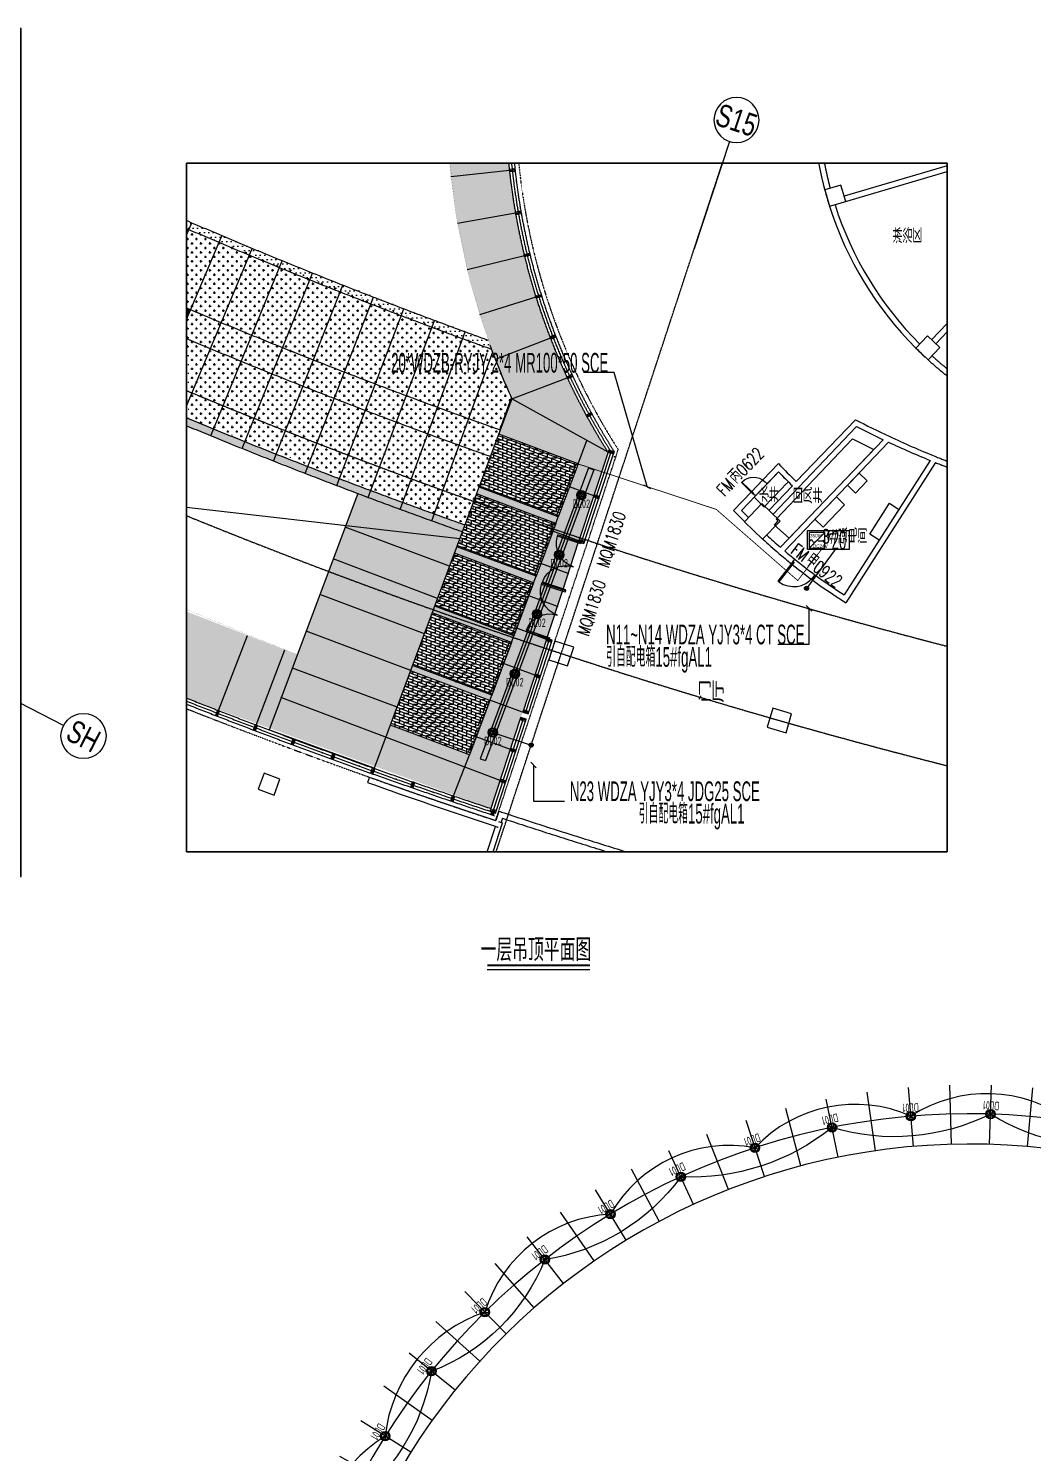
# Model space of a CAD drawing. Header units: inches. Extents: x 157503 to 1975928, y -20120 to 125851.
# Drawn here: x 1640308 to 1675915, y 75385 to 125851 of the extents above; entities that cross this region are included whole.
import ezdxf
from ezdxf import colors
from ezdxf.entities.mleader import LeaderData, LeaderLine
from ezdxf.enums import TextEntityAlignment as Align
from ezdxf.lldxf.tags import DXFTag
from ezdxf.math import Vec2, Vec3
from ezdxf.xclip import XClip

# ---------------------------------------------------------------- set-up
doc = ezdxf.new("R2010")
doc.units = ezdxf.units.IN
doc.header["$MEASUREMENT"] = 0
for name, pattern in [('CENTER2', [28.575, 19.05, -3.175, 3.175, -3.175]), ('DOT2', [0.125, 0, -0.125]), ('JIS_08_15', [17.25, 15, -0.75, 0.75, -0.75])]:
    doc.linetypes.add(name, pattern=pattern)
doc.layers.get('0').update_dxf_attribs({"color": 253})
for name, color, linetype in [('#分隔线', 8, 'JIS_08_15'), ('#幕墙线-平面', 8, 'Continuous'), ('#标注', 8, 'Continuous'), ('#轴线', 8, 'CENTER2'), ('0-DL01', 1, 'Continuous'), ('0-DL02', 1, 'Continuous'), ('0-L-灯具', 1, 'Continuous'), ('0-L-电箱', 90, 'Continuous'), ('0-LIGHT-TXT', 90, 'Continuous'), ('0-开关电源', 3, 'Continuous'), ('1-WIN-1', 8, 'Continuous'), ('A-BEAM-PLAN-C', 8, 'Continuous'), ('A-COLS-PLAN-C', 8, 'Continuous'), ('A-FLOR-OTLN', 8, 'DOT2'), ('A-GLASS', 8, 'Continuous'), ('A-WALL-E', 8, 'Continuous'), ('A-WIND-FRAM', 8, 'Continuous'), ('AXIS', 8, 'Continuous'), ('DIM', 8, 'Continuous'), ('DOOR_FIRE_TEXT', 8, 'Continuous'), ('LT-220V', 5, 'Continuous'), ('LT-24V', 4, 'Continuous'), ('WALL', 8, 'Continuous'), ('WINDOW', 8, 'Continuous'), ('WINDOW_TEXT', 8, 'Continuous'), ('WZ', 8, 'Continuous'), ('吊顶', 8, 'Continuous'), ('外轮廓', 8, 'Continuous'), ('建-填充', 8, 'Continuous'), ('建-文字', 8, 'Continuous'), ('建-消防-防火分区填充', 8, 'Continuous')]:
    doc.layers.add(name, color=color, linetype=linetype)
doc.styles.add('_TCH_WINDOW', font='SIMPLEX', dxfattribs={"height": 3.5, "bigfont": 'GBCBIG'})
doc.styles.add('GBZITI', font='gbenor.shx', dxfattribs={"height": 350, "bigfont": 'gbcbig.shx'})
doc.styles.add('JHZX', font='jrs.shx', dxfattribs={"width": 0.6, "bigfont": 'jhz.shx'})
doc.styles.add('SMDEI', font='smsim.shx', dxfattribs={"width": 0.75, "bigfont": 'smfs.shx'})
doc.styles.get("Standard").update_dxf_attribs({"font": 'arial.ttf'})
doc.styles.add('XD2008', font='@1romans.shx', dxfattribs={"width": 0.7, "bigfont": '!hztxt.shx'})
doc.styles.add('图纸文字', font='txt.shx', dxfattribs={"width": 0.7, "bigfont": 'HZTXT.shx'})
tags = doc.linetypes.add('LED_LINE', pattern='A,0.5,-0.3,["LED",Standard,S=0.2,R=-0.1,X=-0.1,Y=-0.1],-1', length=1.8).pattern_tags.tags
tags[6] = DXFTag(74, 10)

# ---------------------------------------------------------------- blocks, each defined once
blk = doc.blocks.new('DL01')
at = {"layer": '0-DL01'}
for p, q in [((-89, -89), (89, 89)), ((89, -89), (-89, 89))]:
    blk.add_line(p, q, dxfattribs=at)
for radius in [165, 126]:
    blk.add_circle((0, 0), radius, dxfattribs=at)
at = {"layer": '0-DL01', "style": 'GBZITI', "width": 0.8}
blk.add_text('DL01', height=300, dxfattribs=at).set_placement((0, -450, 0), align=Align.CENTER)
blk = doc.blocks.new('*U18')
blk.add_lwpolyline([(0, -1), (0, -2095)])
blk = doc.blocks.new('*U19')
at = {"color": 0, "linetype": 'ByBlock', "lineweight": -2, "transparency": 16777216}
for p, rotation in [((1671692, 86234), 184.8359522028929), ((1673042, 86309), 181.5305571303044), ((1674393, 86306), 178.2251620577157), ((1669018, 85851), 191.4467423480703), ((1670349, 86081), 188.1413472754817), ((1675742, 86225), 174.9197669851271), ((1677084, 86067), 171.6143719125386), ((1678415, 85831), 168.30897683995), ((1667701, 85545), 194.7530681846947), ((1679730, 85519), 165.0035817673614), ((1666405, 85163), 198.0641351724245), ((1681025, 85132), 161.6981866947728), ((1665133, 84707), 201.3752021601543), ((1682295, 84671), 158.3927916221841), ((1663889, 84178), 204.6862691478844), ((1683537, 84137), 155.0873965495954), ((1662678, 83579), 207.9973361356143), ((1684745, 83533), 151.7820014770066), ((1661504, 82910), 211.3084031233443), ((1685917, 82860), 148.4766064044178), ((1660370, 82175), 214.6194701110742), ((1687048, 82120), 145.1712113318291), ((1659280, 81375), 217.9305370988042), ((1688135, 81317), 141.8658162592403), ((1658239, 80514), 221.2416040865342), ((1689173, 80452), 138.5604211866518), ((1657249, 79594), 224.5526710742643), ((1690160, 79528), 135.2486558814398), ((1656313, 78619), 227.8637380619942), ((1691092, 78550), 131.9366675401024), ((1655436, 77591), 231.1748050497243), ((1691966, 77519), 128.624679198765), ((1654620, 76514), 234.4858720374543), ((1692779, 76439), 125.3126908574276), ((1653867, 75391), 237.7969390251843), ((1693528, 75314), 122.0007025160901), ((1653180, 74228), 241.1080060129144), ((1694210, 74148), 118.6887141747526), ((1652561, 73026), 244.4190730006442), ((1694825, 72944), 115.3767258334151), ((1652013, 71791), 247.7301399883741), ((1695368, 71707), 112.0647374920777), ((1651537, 70526), 251.0412069761041), ((1695839, 70440), 108.7527491507402), ((1651135, 69236), 254.3522739638341), ((1696237, 69148), 105.4407608094026), ((1650809, 67924), 257.6633409515638), ((1696559, 67836), 102.1287724680652), ((1650558, 66596), 260.9744079392938), ((1696804, 66507), 98.81678412672782), ((1650385, 65256), 264.2854749270239), ((1696973, 65166), 95.50479578539033), ((1650289, 63908), 267.5965419147538), ((1697064, 63818), 92.19280744405312), ((1650272, 62557), 270.9076089024836), ((1697073, 62466), 88.65267468013826), ((1650332, 61206), 274.2186758902137), ((1697005, 61117), 85.57971602644248), ((1650470, 59862), 277.5297428779438), ((1650686, 58528), 280.8408098656737), ((1650978, 57209), 284.1518768534036), ((1651347, 55908), 287.4629438411334), ((1651789, 54631), 290.7740108288635), ((1652305, 53382), 294.0850778165935), ((1652892, 52165), 297.3961448043236), ((1653548, 50983), 300.7072117920536)]:
    blk.add_blockref('*U18', p, dxfattribs=dict(at, rotation=rotation))
blk = doc.blocks.new('A$C80b62fe7')
at = {"layer": '#幕墙线-平面'}
for points in [[(-78822, 63164, 0.005574), (-75982, 59854, 0.004935), (-73407, 56977, 0.059294), (-38419, 26758, 0.058599), (2176, 5784, 0.058599)], [(-80806, 61500, 0.005574), (-77929, 58146, 0.004935), (-75320, 55231, 0.059294), (-39869, 24612, 0.058599), (1264, 3360, 0.058599)], [(-81572, 60857, 0.005574), (-78681, 57487, 0.004935), (-76058, 54557, 0.059294), (-40428, 23783, 0.058599), (912, 2424, 0.058599)], [(-83557, 59193, 0.005574), (-80628, 55778, 0.004935), (-77971, 52810, 0.059294), (-41878, 21637, 0.058599), (0, 0, 0.058599)], [(-83756, 59026, 0.005574), (-80823, 55607, 0.004935), (-78163, 52635, 0.059294), (-42023, 21421, 0.058599), (-92, -243, 0.058599)]]:
    blk.add_lwpolyline(points, format="xyb", dxfattribs=at)
blk.add_arc((71052, 188867), 195350, 213.4267, 249.3814, dxfattribs=at)
blk = doc.blocks.new('A$C8c38d97e')
at = {"layer": '建-填充', "ltscale": 10}
h = blk.add_hatch(color=256, dxfattribs=at)
h.dxf.hatch_style = 1
edge = h.paths.add_edge_path()
edge.add_line((-85367, -178863), (-85579, -179316))
edge.add_arc((-1064, 514), 198700, 244.82764, 245.16791)
edge.add_line((-84510, -179814), (-84300, -179361))
edge.add_arc((-1064, 514), 198200, 244.82764, 245.16791, ccw=False)
edge = h.paths.add_edge_path()
edge.add_line((-85579, -179316), (-85792, -179768))
edge.add_arc((-1064, 514), 199200, 244.82764, 245.16792)
edge.add_line((-84720, -180268), (-84510, -179814))
edge.add_arc((-1064, 514), 198700, 244.82764, 245.16791, ccw=False)
at = {"layer": '#幕墙线-平面', "ltscale": 10}
for points in [[(-149873, -125692, 0.005574), (-147034, -129002, 0.004935), (-144458, -131880, 0.059294), (-109471, -162099, 0.058599), (-68876, -183073, 0.058599)], [(-151858, -127357, 0.005574), (-148981, -130711, 0.004935), (-146371, -133626, 0.059294), (-110920, -164245, 0.058599), (-69788, -185497, 0.058599)], [(-152624, -127999, 0.005574), (-149732, -131370, 0.004935), (-147110, -134300, 0.059294), (-111480, -165074, 0.058599), (-70140, -186433, 0.058599)], [(-154608, -129664, 0.005574), (-151679, -133078, 0.004935), (-149022, -136047, 0.059294), (-112929, -167220, 0.058599), (-71052, -188857, 0.058599)]]:
    blk.add_lwpolyline(points, format="xyb", dxfattribs=at)
for points in [[(-103937, -173263), (-100490, -167518)], [(-102906, -173878), (-99494, -168112)], [(-87028, -182343), (-84142, -176296)], [(-85943, -182857), (-83093, -176793)], [(-84855, -183364), (-82042, -177283)], [(-83765, -183864), (-80987, -177767)], [(-82671, -184359), (-79930, -178245)], [(-81575, -184846), (-78870, -178717)], [(-80476, -185328), (-77807, -179182)], [(-79374, -185802), (-76742, -179641)], [(-78269, -186270), (-75673, -180093)], [(-77161, -186732), (-74602, -180540)], [(-76050, -187187), (-73529, -180980)], [(-74937, -187635), (-72453, -181413)], [(-73822, -188077), (-71374, -181840)]]:
    blk.add_lwpolyline(points, dxfattribs=at)
at = {"layer": 'DIM', "ltscale": 10}
blk.add_lwpolyline([(-85367, -178863), (-85281, -180007), (-84300, -179361)], dxfattribs=at)
blk.add_blockref('A$C80b62fe7', (-71052, -188857), dxfattribs=at)
blk = doc.blocks.new('YREYTRTJHGJHGJ')
at = {"layer": '#标注', "ltscale": 300}
blk.add_blockref('A$C8c38d97e', (917729.6, 422226.7), dxfattribs=at)
blk = doc.blocks.new('$DorLib2D$00000001')
for p, q in [((0.45, 0.975), (0.5, 0.975)), ((0.45, 0), (0.45, 0.975)), ((0.5, 0), (0.5, 0.975)), ((0.5, 0), (0.45, 0))]:
    blk.add_line(p, q)
blk.add_arc((0.475, 0), 0.975, 91.4693, 180)
blk = doc.blocks.new('_FZHK')
blk.add_lwpolyline([(-0.5, -0.5), (0.5, -0.5), (0.5, 0.5), (-0.5, 0.5)], close=True)
blk = doc.blocks.new('$DorLib2D$00000002')
at = {"layer": '1-WIN-1'}
for p, q in [((-0.5, 0), (-0.5, 0.4875)), ((-0.475, 0.4875), (-0.5, 0.4875)), ((-0.475, 0), (-0.475, 0.4875)), ((0.475, 0), (0.475, 0.4875)), ((0.475, 0.4875), (0.5, 0.4875)), ((0.5, 0), (0.5, 0.4875)), ((-0.5, 0), (-0.475, 0)), ((0.5, 0), (0.475, 0))]:
    blk.add_line(p, q, dxfattribs=at)
for centre, start, end in [((-0.4875, 0), 0, 88.53072), ((0.4875, 0), 91.46928, 180)]:
    blk.add_arc(centre, 0.4875, start, end, dxfattribs=at)
blk = doc.blocks.new('A$Cbd8d7c8c')
for p, q in [((87745, -48139), (87944, -48117)), ((87939, -48077), (87749, -48178)), ((87961, -49655), (88158, -49620)), ((88151, -49581), (87968, -49694)), ((88479, -51145), (88266, -51114)), ((88275, -51153), (88470, -51106)), ((88890, -52606), (88675, -52590)), ((88687, -52628), (88878, -52568)), ((89367, -53963), (89209, -54110)), ((89195, -54073), (89381, -54000)), ((89994, -55433), (89779, -55445)), ((89796, -55481), (89977, -55397)), ((90682, -56786), (90468, -56812)), ((90487, -56847), (90663, -56751)), ((91459, -58106), (91244, -58119)), ((91257, -58081), (91447, -58144)), ((90722, -59708), (90937, -59696)), ((90925, -59734), (90735, -59670)), ((90200, -61298), (90415, -61285)), ((90402, -61323), (90212, -61260)), ((89050, -64794), (89265, -64781)), ((89253, -64819), (89063, -64756)), ((88633, -66062), (88848, -66050)), ((88836, -66088), (88646, -66024)), ((77428, -67277), (77356, -67464)), ((77393, -67478), (77391, -67263)), ((88129, -67597), (88344, -67584)), ((88331, -67622), (88141, -67559)), ((88217, -67331), (88432, -67318)), ((88419, -67356), (88229, -67293)), ((78768, -67791), (78697, -67978)), ((78735, -67992), (78731, -67777)), ((80005, -68469), (80149, -68309)), ((80112, -68295), (80042, -68483)), ((81414, -68987), (81557, -68826)), ((81520, -68813), (81451, -69001)), ((87769, -68692), (87984, -68680)), ((87971, -68718), (87781, -68654)), ((82827, -69495), (82969, -69333)), ((82931, -69320), (82864, -69508)), ((84243, -69993), (84384, -69831)), ((84347, -69817), (84281, -70006)), ((87409, -69788), (87624, -69775)), ((87611, -69813), (87421, -69750)), ((85664, -70482), (85803, -70317)), ((85765, -70305), (85702, -70494)), ((87087, -70959), (87226, -70794)), ((87188, -70782), (87125, -70972))]:
    blk.add_line(p, q)
for points in [[(87741, -48099), (87749, -48178), (87948, -48157), (87939, -48077)], [(87954, -49615), (87968, -49694), (88165, -49659), (88151, -49581)], [(88285, -51192), (88266, -51114), (88460, -51067), (88479, -51145)], [(88699, -52666), (88675, -52590), (88866, -52530), (88890, -52606)], [(89180, -54035), (89209, -54110), (89396, -54038), (89367, -53963)], [(89812, -55517), (89779, -55445), (89960, -55360), (89994, -55433)], [(90506, -56882), (90468, -56812), (90643, -56716), (90682, -56786)], [(91269, -58043), (91244, -58119), (91434, -58182), (91459, -58106)], [(90912, -59772), (90937, -59696), (90747, -59633), (90722, -59708)], [(90389, -61361), (90415, -61285), (90225, -61222), (90200, -61298)], [(89240, -64857), (89265, -64781), (89075, -64718), (89050, -64794)], [(88823, -66126), (88848, -66050), (88659, -65986), (88633, -66062)], [(77465, -67292), (77391, -67263), (77318, -67449), (77393, -67478)], [(88319, -67660), (88344, -67584), (88154, -67521), (88129, -67597)], [(88406, -67394), (88432, -67318), (88242, -67255), (88217, -67331)], [(78806, -67805), (78731, -67777), (78660, -67964), (78735, -67992)], [(80074, -68281), (80149, -68309), (80080, -68497), (80005, -68469)], [(87959, -68755), (87984, -68680), (87794, -68616), (87769, -68692)], [(81482, -68799), (81557, -68826), (81489, -69014), (81414, -68987)], [(82894, -69307), (82969, -69333), (82902, -69522), (82827, -69495)], [(84309, -69804), (84384, -69831), (84319, -70019), (84243, -69993)], [(87599, -69851), (87624, -69775), (87434, -69712), (87409, -69788)], [(85727, -70292), (85803, -70317), (85740, -70507), (85664, -70482)], [(87150, -70769), (87226, -70794), (87163, -70984), (87087, -70959)]]:
    blk.add_lwpolyline(points, close=True)
at = {"layer": 'A-BEAM-PLAN-C'}
for points in [[(99917, -57650), (100670, -58021), (97667, -61166), (97144, -60702), (97275, -60559), (97205, -60491)], [(100020, -59570), (99731, -59293), (100145, -58860), (100435, -59136)], [(98579, -60500), (99339, -59704), (99628, -59981), (98869, -60776)], [(101223, -59930), (101560, -60146), (100858, -61240), (100521, -61024)]]:
    blk.add_lwpolyline(points, close=True, dxfattribs=at)
blk.add_lwpolyline([(96422, -59719), (96774, -60074, -0.013423), (97637, -59170), (97285, -58814, -0.009895), (96422, -59719)], format="xyb", close=True, dxfattribs=at)
at = {"layer": 'A-FLOR-OTLN'}
blk.add_line((87258, -71174), (91603, -58031), dxfattribs=at)
for points in [[(-22721, -15690), (-43719, -33393, 0.413756), (-43992, -36561, 0.189672), (122158, -126683, 0.414786), (124666, -124719), (133885, -48362, 0.379931), (116453, -23208, 0.236452)], [(116453, -23208, 0.676528), (91603, -58031, 0.500314)]]:
    blk.add_lwpolyline(points, format="xyb", dxfattribs=at)
blk.add_arc((153596, 129495), 211350, 242.47117, 251.70672, dxfattribs=at)
at = {"layer": 'A-GLASS'}
for p, q in [((91257, -58081), (90199, -61298)), ((90294, -61329), (91352, -58113)), ((90389, -61361), (91447, -58144)), ((91447, -58144), (91257, -58081)), ((91462, -58099), (91434, -58182)), ((90199, -61298), (90389, -61361)), ((89075, -64718), (88216, -67331)), ((88311, -67363), (89170, -64749)), ((88406, -67394), (89265, -64781)), ((89265, -64781), (89075, -64718)), ((87061, -70846), (88154, -67521)), ((87156, -70877), (88249, -67553)), ((87251, -70908), (88344, -67584)), ((88154, -67521), (88344, -67584)), ((88216, -67331), (88406, -67394)), ((87061, -70846), (87251, -70908))]:
    blk.add_line(p, q, dxfattribs=at)
for centre, radius, start, end in [((111007, -45600), 23400, 104.2473, 212.3661), ((111007, -45600), 23300, 104.2384, 212.4822), ((111007, -45600), 23200, 104.2294, 212.599), ((153596, 129495), 211000, 246.89093, 251.62812), ((153596, 129495), 211200, 246.89076, 251.68255), ((153596, 129495), 211100, 246.89085, 251.65535)]:
    blk.add_arc(centre, radius, start, end, dxfattribs=at)
at = {"layer": 'A-WALL-E'}
for p, q in [((100014, -56970), (97918, -59165)), ((100056, -57216), (97994, -59376)), ((97356, -61492), (100997, -57678)), ((97509, -61622), (101188, -57768)), ((97285, -58526), (96736, -59100)), ((102670, -58414), (99614, -63181)), ((102859, -58490), (99674, -63457)), ((96881, -59238), (97285, -58815)), ((96322, -59534), (95694, -60192)), ((96467, -59672), (96322, -59534)), ((96736, -59100), (96881, -59238)), ((97780, -59310), (96952, -60177)), ((97994, -59376), (97096, -60316)), ((95972, -60190), (96467, -59672)), ((96079, -60582), (95694, -60192)), ((96218, -60438), (95972, -60190)), ((97744, -62074), (97866, -61916)), ((98579, -62465), (98457, -62624))]:
    blk.add_line(p, q, dxfattribs=at)
for centre, radius, start, end in [((115586, -26772), 33976, 242.7207, 244.9631), ((115586, -26772), 34176, 242.9717, 244.7299), ((115586, -26772), 34176, 245.0836, 247.7953), ((115586, -26772), 33976, 244.9631, 247.9974), ((112460, -44112), 20930, 223.5245, 225.9894), ((115586, -26772), 33976, 247.9974, 256.6653), ((115586, -26772), 34176, 248.1364, 256.4967), ((112460, -44112), 21130, 224.0939, 225.9926), ((111007, -45600), 20950, 227.556, 229.3388), ((111007, -45600), 21150, 227.5413, 229.5971), ((111007, -45600), 21150, 229.5971, 231.1646), ((111007, -45600), 20950, 229.8867, 231.153), ((111007, -45600), 20950, 233.6146, 237.0555), ((111007, -45600), 21150, 233.6029, 237.5999)]:
    blk.add_arc(centre, radius, start, end, dxfattribs=at)
at = {"layer": 'A-WIND-FRAM'}
for p in [(87844, -48128), (88059, -49637), (88372, -51129), (88788, -52596), (89288, -54036), (89886, -55439), (90575, -56799), (91469, -58285), (77428, -67277), (78768, -67791), (81117, -68772), (81520, -68813), (82423, -69245), (82931, -69320), (83733, -69709), (83733, -69709), (84347, -69817), (85045, -70164), (85765, -70305)]:
    blk.add_point(p, dxfattribs=at)
at = {"layer": 'AXIS'}
for p, q in [((88249, -67553), (88154, -67521)), ((88311, -67363), (88216, -67331))]:
    blk.add_line(p, q, dxfattribs=at)
at = {"layer": 'WALL'}
for p, q in [((103388, -47938), (99618, -49053)), ((103252, -48187), (99292, -49358)), ((103614, -49432), (103252, -48187)), ((105217, -51520), (102718, -54138)), ((105431, -51586), (102862, -54276)), ((82777, -69636), (82710, -69825)), ((87305, -71031), (87258, -71174)), ((87367, -70841), (87305, -71031)), ((87305, -71031), (87305, -71031)), ((87495, -71094), (87448, -71236)), ((86863, -72571), (87253, -71383)), ((87146, -72348), (87505, -71255))]:
    blk.add_line(p, q, dxfattribs=at)
for centre, radius, start, end in [((111007, -45600), 12503, 172.5376, 194.9509), ((111007, -45600), 12303, 173.5417, 194.9285), ((111007, -45600), 12503, 195.018, 196.3257), ((111007, -45600), 12503, 196.3257, 197.64), ((111007, -45600), 12503, 197.7007, 224.9518), ((111007, -45600), 12303, 197.7828, 224.9294), ((111007, -45600), 12503, 224.954, 226.3266), ((111007, -45600), 12503, 226.3266, 245.9695), ((111007, -45600), 12303, 227.7239, 245.0381), ((153596, 129495), 211350, 250.42242, 251.70679), ((153596, 129495), 211550, 250.42242, 251.7192), ((153596, 129495), 211000, 251.70672, 251.73382), ((153596, 129495), 211000, 251.73382, 253.60535), ((153596, 129495), 211200, 251.76098, 253.55153), ((153596, 129495), 211550, 251.7192, 251.75027), ((153596, 129495), 211350, 251.73393, 251.77734)]:
    blk.add_arc(centre, radius, start, end, dxfattribs=at)
at = {"layer": 'WINDOW'}
for p, q in [((96736, -59100), (96322, -59534)), ((96881, -59238), (96467, -59672)), ((89637, -63008), (90199, -61298)), ((89075, -64718), (89637, -63008))]:
    blk.add_line(p, q, dxfattribs=at)
for radius, start, end in [(20950, 231.153, 233.6146), (21150, 231.1646, 233.6029)]:
    blk.add_arc((111007, -45600), radius, start, end, dxfattribs=at)
at = {"layer": '吊顶'}
for p, q in [((87835, -56231), (82951, -69323)), ((90177, -58536), (87366, -57487)), ((90177, -58536), (89478, -60410)), ((90552, -58676), (86707, -68982)), ((90739, -58746), (86895, -69052)), ((90552, -58676), (90739, -58746)), ((89478, -60410), (86667, -59361)), ((82370, -59584), (79227, -67964)), ((89391, -60644), (86580, -59595)), ((89391, -60644), (88692, -62518)), ((88692, -62518), (85881, -61469)), ((88604, -62752), (85794, -61703)), ((88604, -62752), (87905, -64626)), ((87905, -64626), (85095, -63577)), ((87818, -64860), (85007, -63812)), ((87818, -64860), (87119, -66734)), ((87049, -66921), (84238, -65873)), ((87119, -66734), (84308, -65685)), ((87049, -66921), (86332, -68842)), ((82951, -69323), (79215, -67960)), ((86332, -68842), (83522, -67794)), ((86707, -68982), (86895, -69052))]:
    blk.add_line(p, q, dxfattribs=at)
at = {"layer": '吊顶', "const_width": 3}
for points in [[(36525, -42886, 0.056654), (31390, -41079), (30859, -40958, -0.112536), (21289, -36344, -0.028917), (3039, -19971, 0.413532), (-634, -19953), (-31398, -50353, 0.414781), (-31416, -54033, 0.170492), (123964, -129415, 0.412564), (126841, -127143), (136318, -48656, 1.269195), (87077, -54393)], [(80228, -65296, -0.038049), (51557, -51928)]]:
    blk.add_lwpolyline(points, format="xyb", dxfattribs=at)
at = {"layer": '吊顶'}
for centre in [(90295, -59647), (89509, -61755), (88723, -63864), (87937, -65972), (87159, -68056)]:
    blk.add_circle(centre, 75, dxfattribs=at)
blk.add_arc((111007, -45600), 25495, 200.0305, 204.6466, dxfattribs=at)
at = {"layer": '外轮廓'}
blk.add_line((79750, -68160), (79849, -68197), dxfattribs=at)
at = {"layer": '建-消防-防火分区填充'}
blk.add_line((96422, -59719), (97285, -58814), dxfattribs=at)
for p in [(87876, -68686), (87516, -69781)]:
    blk.add_point(p, dxfattribs=at)
at = {"layer": 'A-COLS-PLAN-C'}
for p, xscale, yscale, zscale, rotation in [((99299, -49030), 599.9999999995817, 599.9999999995817, 599.9999999995817, 286.3290147581267), ((102582, -54424), 600.0000000002726, 600.0000000002726, 600.0000000002726, 46.32902802311656), ((96713, -60572), 900.0000000000455, 900.0000000000455, 900.0000000000455, 46.00000000001601), ((89583, -65254), 699.999999999043, 699.999999999043, 699.999999999043, 72.0000000002557), ((97321, -67629), 700.0000000000392, 700.0000000000392, 700.0000000000392, 74.00000000001974), ((79220, -69884), 600.0000000007481, 600.0000000007481, 600.0000000007481, 69.54242612120076)]:
    blk.add_blockref('_FZHK', p, dxfattribs=dict(at, xscale=xscale, yscale=yscale, zscale=zscale, rotation=rotation))
at = {"layer": 'WINDOW'}
for p, xscale, yscale, zscale, rotation in [((96601, -59386), 600, -600, 600, 226.329028023133), ((98161, -62270), -900, -900, -900, 322.3837744135253)]:
    blk.add_blockref('$DorLib2D$00000001', p, dxfattribs=dict(at, xscale=xscale, yscale=yscale, zscale=zscale, rotation=rotation))
ref = blk.add_blockref('$DorLib2D$00000002', (90013, -62184), dxfattribs=dict(at, xscale=-1800, yscale=1800, zscale=-1800, rotation=71.80462316054918))
ref.add_attrib('A', 'MQM1830', (91250, -62244), dxfattribs={"layer": 'WINDOW_TEXT', "ltscale": 10, "height": 446.2, "rotation": 71.8046, "style": '_TCH_WINDOW', "width": 0.705882})
ref = blk.add_blockref('$DorLib2D$00000002', (89451, -63894), dxfattribs=dict(at, xscale=-1800, yscale=1800, zscale=-1800, rotation=71.80462316054918))
ref.add_attrib('A', 'MQM1830', (90543, -64668), dxfattribs={"layer": 'WINDOW_TEXT', "ltscale": 10, "height": 446.2, "rotation": 71.8046, "style": '_TCH_WINDOW', "width": 0.705882})
at = {"layer": 'DOOR_FIRE_TEXT', "style": '_TCH_WINDOW', "width": 0.705882}
for s, rotation, p in [('0622', 46.329, (96061, -58998)), ('FM', 46.329, (95371, -59720)), ('FM', 322.3838, (97679, -61677)), ('0922', 322.3838, (98470, -62287))]:
    blk.add_text(s, height=446.2, rotation=rotation, dxfattribs=at).set_placement(p)
at = {"layer": 'DOOR_FIRE_TEXT', "style": '_TCH_WINDOW'}
for s, rotation, p in [('丙', 46.329, (95806, -59264)), ('甲', 322.3838, (98178, -62062))]:
    blk.add_text(s, height=506, rotation=rotation, dxfattribs=at).set_placement(p)
at = {"layer": '建-文字', "style": 'XD2008', "width": 0.7}
for s, height, p in [('淋浴区', 525, (101335, -50724)), ('水井', 525, (96598, -59897)), ('回风井', 525, (97799, -59936)), ('3#强电间', 525, (98836, -61364)), ('门厅', 700, (94436, -66976))]:
    blk.add_text(s, height=height, dxfattribs=at).set_placement(p)
blk = doc.blocks.new('*U28')
blk.add_line((20, 0), (0, 0))
blk.add_circle((24, 0), 4)
at = {"style": 'JHZX', "width": 0.75}
blk.add_attdef('AXES', text='', height=4, dxfattribs=at).set_placement((24, 0), align=Align.MIDDLE_CENTER)
blk = doc.blocks.new('A$C1b4c1c84')
at = {"layer": '#轴线'}
blk.add_lwpolyline([(-2904, -13748), (5118, 10659)], dxfattribs=at)
for radius, start, end in [(200900, 247.36899, 255.49233), (205000, 247.8459, 255.78865)]:
    blk.add_arc((63419, 188031), radius, start, end, dxfattribs=at)
blk = doc.blocks.new('*U29')
blk.add_line((0, -20), (0, 0))
blk.add_circle((0, -24), 4)
at = {"style": 'JHZX', "width": 0.75}
blk.add_attdef('AXES', text='', height=4, dxfattribs=at).set_placement((0, -24), align=Align.MIDDLE_CENTER)
blk = doc.blocks.new('*U54')
blk.add_line((-8.56, -0.75), (9.63, -0.75))
at = {"const_width": 0.4}
blk.add_lwpolyline([(-8.56, 0), (9.63, 0)], dxfattribs=at)
at = {"layer": 'WZ', "style": '图纸文字', "width": 0.7}
blk.add_attdef('立面图', text='', height=4, dxfattribs=at).set_placement((0.06, 2.74), align=Align.MIDDLE_CENTER)
blk = doc.blocks.new('LEDDR01')
at = {"layer": '0-开关电源'}
for p, q in [((-224, 0), (224, 448)), ((19, 205), (198, 205))]:
    blk.add_line(p, q, dxfattribs=at)
blk.add_lwpolyline([(-224, 0), (224, 0), (224, 448), (-224, 448)], close=True, dxfattribs=at)
for centre, start, end in [((-171, 187), 19.4712, 160.5288), ((-81, 219), 199.4712, 340.5288)]:
    blk.add_arc(centre, 47.5, start, end, dxfattribs=at)
at = {"color": 3, "width": 0.75}
for s, p in [('350W', (-202, 305)), ('DC24V', (-117, 9))]:
    blk.add_text(s, height=100, dxfattribs=at).set_placement(p)
blk = doc.blocks.new('_Oblique')
at = {"color": 0, "linetype": 'ByBlock', "lineweight": -2}
blk.add_line((-0.5, -0.5), (0.5, 0.5), dxfattribs=at)
blk = doc.blocks.new('引入')
at = {"layer": '0-L-电箱', "lineweight": -2}
h = blk.add_hatch(color=256, dxfattribs=at)
h.dxf.hatch_style = 1
h.paths.add_polyline_path([(-75, 0, 1), (75, 0, 1)])
blk.add_lwpolyline([(709, -533, 0, 0, 0), (432, -324, 200, 0, 0), (0, 0, 0, 0, 0)], format="xyseb", dxfattribs=at)
blk.add_circle((0, 0), 75, dxfattribs=at)
blk = doc.blocks.new('DL02')
at = {"layer": '0-DL02'}
for p, q in [((-89, -89), (89, 89)), ((89, -89), (-89, 89))]:
    blk.add_line(p, q, dxfattribs=at)
for radius in [165, 126]:
    blk.add_circle((0, 0), radius, dxfattribs=at)
at = {"layer": '0-DL02', "style": 'GBZITI', "width": 0.8}
blk.add_text('DL02', height=300, dxfattribs=at).set_placement((0, -450, 0), align=Align.CENTER)

msp = doc.modelspace()

# ---------------------------------------------------------------- hatches: boundary and pattern name
at = {"layer": '建-填充', "ltscale": 10}
h = msp.add_hatch(dxfattribs=at)
h.set_pattern_fill('DOTS', color=256, scale=100)
h.set_pattern_definition([(0, (1645910.03, 98205.9), (79.375, 158.75), [0, -158.75])])
h.paths.add_polyline_path([(1656985, 111469), (1659796, 110420), (1659097, 108547), (1656286, 109595)], flags=17)
h.paths.add_polyline_path([(1656199, 109361), (1659010, 108312), (1658311, 106439), (1655500, 107487)], flags=17)
h.paths.add_polyline_path([(1655413, 107253), (1658223, 106204), (1657524, 104330), (1654714, 105379)], flags=16)
h.paths.add_polyline_path([(1654626, 105145), (1657437, 104096), (1656738, 102222), (1653927, 103271)], flags=16)
h.paths.add_polyline_path([(1653857, 103083), (1656668, 102035), (1655952, 100114), (1653141, 101163)], flags=16)
h.paths.add_polyline_path([(1651989, 109372), (1649847, 103660), (1645910, 105189), (1645910, 102123), (1656712, 98206), (1660861, 110830), (1659598, 113091), (1659415, 113475), (1658799, 114921), (1658006, 117364), (1657645, 118947), (1657414, 120392), (1657337, 121079), (1655233, 121079), (1655281, 120596), (1655517, 118939), (1655861, 117301), (1656308, 115699), (1656863, 114121), (1657454, 112725), (1656985, 111469), (1655842, 108241), (1654703, 108648), (1651333, 109899), (1647985, 111209), (1645910, 112056), (1645910, 111775)])
h = msp.add_hatch(dxfattribs=at)
h.set_pattern_fill('DOTS', color=256, scale=100)
h.set_pattern_definition([(0, (1645910.03, 114489.18), (79.375, 158.75), [0, -158.75])])
h.paths.add_polyline_path([(1656607, 114808), (1656723, 114489), (1652450, 116090), (1649224, 117409), (1645910, 118765), (1645910, 119048), (1650384, 117180), (1653636, 115940)])
h = msp.add_hatch(dxfattribs=at)
h.set_pattern_fill('ANTAPA', color=256, scale=100)
h.set_pattern_definition([(0, (1645910.03, 108233.17), (158.75, 158.75), [79.375, -238.125]), (90, (1645949.72, 108193.48), (-158.75, 158.75), [79.375, -238.125])])
h.paths.add_polyline_path([(1645910, 118765), (1656723, 114489), (1657454, 112725), (1655863, 108233), (1645971, 112031)])
h = msp.add_hatch(dxfattribs=at)
h.set_pattern_fill('ZIGZAG', color=256, scale=100)
h.set_pattern_definition([(0, (1653158.2, 100161.06), (158.75, 158.75), [158.75, -158.75]), (90, (1653316.94, 100161.06), (-158.75, 158.75), [158.75, -158.75])])
h.paths.add_polyline_path([(1653857, 103083), (1656668, 102035), (1655952, 100114), (1653141, 101163)])
h.paths.add_polyline_path([(1654626, 105145), (1657437, 104096), (1656738, 102222), (1653927, 103271)])
h.paths.add_polyline_path([(1655413, 107253), (1658223, 106204), (1657524, 104330), (1654714, 105379)])
h.paths.add_polyline_path([(1656199, 109361), (1659010, 108312), (1658311, 106439), (1655500, 107487)])
h.paths.add_polyline_path([(1656985, 111469), (1659796, 110420), (1659097, 108547), (1656286, 109595)])

# ---------------------------------------------------------------- linework, layer by layer
at = {"layer": '#分隔线'}
msp.add_lwpolyline([(1645910, 121079), (1672888, 121079), (1672888, 96672), (1645910, 96672)], close=True, dxfattribs=at)
at = {"ltscale": 10}
for points in [[(1657363, 120823), (1655281, 120596)], [(1657580, 119302), (1655517, 118939)], [(1657895, 117799), (1655861, 117301)], [(1658306, 116328), (1656308, 115699)], [(1658815, 114880), (1656863, 114121)], [(1657454, 112725), (1659415, 113475)], [(1660863, 110837), (1657454, 112725)], [(1659796, 110420), (1660108, 111255)], [(1660354, 109286), (1659493, 109607)], [(1659010, 108312), (1659097, 108547)], [(1655243, 106797), (1651543, 108184)], [(1659831, 107696), (1658908, 108041)], [(1654817, 105656), (1651114, 107051)], [(1659448, 106531), (1658481, 106894)], [(1658223, 106204), (1658311, 106439)], [(1654349, 104401), (1650645, 105789)], [(1659065, 105366), (1658052, 105744)], [(1653864, 103102), (1650159, 104492)], [(1658682, 104200), (1657624, 104599)], [(1647047, 101679), (1648076, 104337)], [(1657437, 104096), (1657524, 104330)], [(1648387, 101165), (1649398, 103830)], [(1653379, 101802), (1649669, 103186)], [(1658265, 102932), (1657158, 103347)], [(1657040, 99206), (1649263, 102136)], [(1656668, 102035), (1656738, 102222)], [(1657833, 101617), (1656673, 102049)], [(1657401, 100302), (1656190, 100753)], [(1655384, 98652), (1655952, 100114)]]:
    msp.add_lwpolyline(points, dxfattribs=at)
for points in [[(1530212, 57080, 0.049983), (1569817, 23758, 0.0268), (1593576, 9322, 0.0268), (1618744, -2490, 0.029623), (1647850, -12330, 0.032446), (1680813, -19077, 0.00373), (1684653, -19577, 0.414775), (1688749, -16371), (1697833, 58868, 0.03594), (1698154, 63145, 0.212228), (1689920, 81226, 0.248221), (1667652, 86642, 0.510592), (1653003, 49818, 0.510592)], [(1697005, 61117, 0.020115), (1697080, 63142, 0.212154), (1689208, 80421, 0.248221), (1667916, 85600, 0.510592), (1653910, 50393)]]:
    msp.add_lwpolyline(points, format="xyb")
for p in [(1659448, 106531), (1659065, 105366)]:
    msp.add_point(p)
at = {"layer": '0-DL02'}
msp.add_lwpolyline([(1659914, 109309), (1659885, 109280)], dxfattribs=at)
at = {"layer": '0-L-灯具', "linetype": 'LED_LINE', "ltscale": 100}
for points in [[(1656828, 111047), (1659639, 109999)], [(1656863, 111141), (1659674, 110093)], [(1656898, 111235), (1659709, 110186)], [(1656933, 111328), (1659744, 110280)], [(1656968, 111422), (1659779, 110374)], [(1656653, 110579), (1659464, 109530)], [(1656688, 110673), (1659499, 109624)], [(1656723, 110766), (1659534, 109718)], [(1656758, 110860), (1659569, 109811)], [(1656793, 110954), (1659604, 109905)], [(1656479, 110110), (1659289, 109062)], [(1656514, 110204), (1659324, 109156)], [(1656548, 110298), (1659359, 109249)], [(1656583, 110392), (1659394, 109343)], [(1656618, 110485), (1659429, 109437)], [(1656304, 109642), (1659115, 108593)], [(1656339, 109736), (1659150, 108687)], [(1656374, 109829), (1659185, 108781)], [(1656409, 109923), (1659219, 108875)], [(1656444, 110017), (1659254, 108968)], [(1656077, 109033), (1658887, 107984)], [(1656112, 109127), (1658922, 108078)], [(1656147, 109220), (1658957, 108172)], [(1656181, 109314), (1658992, 108266)], [(1655902, 108565), (1658713, 107516)], [(1655937, 108658), (1658748, 107610)], [(1655972, 108752), (1658783, 107703)], [(1656007, 108846), (1658818, 107797)], [(1656042, 108939), (1658852, 107891)], [(1655692, 108002), (1658503, 106954)], [(1655727, 108096), (1658538, 107048)], [(1655762, 108190), (1658573, 107141)], [(1655797, 108283), (1658608, 107235)], [(1655832, 108377), (1658643, 107329)], [(1655867, 108471), (1658678, 107422)], [(1655517, 107534), (1658328, 106485)], [(1655552, 107628), (1658363, 106579)], [(1655587, 107721), (1658398, 106673)], [(1655622, 107815), (1658433, 106766)], [(1655657, 107909), (1658468, 106860)], [(1655325, 107019), (1658136, 105970)], [(1655360, 107112), (1658171, 106064)], [(1655395, 107206), (1658206, 106157)], [(1655150, 106550), (1657961, 105502)], [(1655185, 106644), (1657996, 105595)], [(1655220, 106737), (1658031, 105689)], [(1655255, 106831), (1658066, 105783)], [(1655290, 106925), (1658101, 105876)], [(1654941, 105988), (1657752, 104939)], [(1654976, 106082), (1657786, 105033)], [(1655011, 106175), (1657821, 105127)], [(1655046, 106269), (1657856, 105220)], [(1655081, 106363), (1657891, 105314)], [(1655115, 106456), (1657926, 105408)], [(1654766, 105519), (1657577, 104471)], [(1654801, 105613), (1657612, 104565)], [(1654836, 105707), (1657647, 104658)], [(1654871, 105801), (1657682, 104752)], [(1654906, 105894), (1657717, 104846)], [(1654574, 105004), (1657385, 103956)], [(1654609, 105098), (1657419, 104049)], [(1654731, 105426), (1657542, 104377)], [(1654399, 104536), (1657210, 103487)], [(1654434, 104629), (1657245, 103581)], [(1654469, 104723), (1657280, 103675)], [(1654504, 104817), (1657315, 103768)], [(1654539, 104910), (1657350, 103862)], [(1654189, 103974), (1657000, 102925)], [(1654224, 104067), (1657035, 103019)], [(1654259, 104161), (1657070, 103112)], [(1654294, 104255), (1657105, 103206)], [(1654329, 104348), (1657140, 103300)], [(1654364, 104442), (1657175, 103393)], [(1654015, 103505), (1656825, 102457)], [(1654049, 103599), (1656860, 102550)], [(1654084, 103692), (1656895, 102644)], [(1654119, 103786), (1656930, 102738)], [(1654154, 103880), (1656965, 102831)], [(1653831, 103013), (1656642, 101965)], [(1653945, 103318), (1656755, 102269)], [(1653980, 103411), (1656790, 102363)], [(1653621, 102451), (1656432, 101402)], [(1653656, 102545), (1656467, 101496)], [(1653691, 102638), (1656502, 101590)], [(1653726, 102732), (1656537, 101684)], [(1653761, 102826), (1656572, 101777)], [(1653796, 102920), (1656607, 101871)], [(1653447, 101983), (1656257, 100934)], [(1653481, 102076), (1656292, 101028)], [(1653516, 102170), (1656327, 101121)], [(1653551, 102264), (1656362, 101215)], [(1653586, 102357), (1656397, 101309)], [(1653272, 101514), (1656083, 100466)], [(1653307, 101608), (1656118, 100559)], [(1653342, 101701), (1656152, 100653)], [(1653377, 101795), (1656187, 100747)], [(1653412, 101889), (1656222, 100840)], [(1653167, 101233), (1655978, 100184)], [(1653202, 101327), (1656013, 100278)], [(1653237, 101420), (1656048, 100372)]]:
    msp.add_lwpolyline(points, dxfattribs=at)
at = {"layer": '0-L-灯具', "color": 5}
msp.add_lwpolyline([(1668911, 107388), (1667900, 106009)], dxfattribs=at)
at = {"layer": '0-LIGHT-TXT', "color": 7}
msp.add_lwpolyline([(1667933, 108059), (1669415, 108059), (1669415, 107388), (1667933, 107388)], close=True, dxfattribs=at)
at = {"layer": 'LT-220V', "color": 5}
msp.add_lwpolyline([(1659914, 109309), (1656778, 100900), (1658135, 100454)], dxfattribs=at)
for points in [[(1698137, 63859, 0.308895), (1697272, 69434, 0.28887), (1695153, 74664, 0.310232), (1691891, 79268, 0.312409), (1687662, 83002, 0.285362), (1682691, 85670, 0.317312), (1677241, 87130, 0.313138), (1671602, 87304, 0.318762), (1666072, 86185, 0.31932), (1660945, 83828, 0.315552), (1656495, 80360, 0.292335), (1652957, 75964, 0.294618), (1650521, 70875, 0.319505), (1649316, 65363, 0.293716), (1649405, 59721, 0.322677), (1650785, 54250, -0.178035)], [(1696364, 72110, -0.162078), (1693655, 77060, -0.16119), (1689885, 81257, -0.203026), (1685253, 84480, -0.193487), (1680008, 86557, -0.215321), (1674426, 87380, -0.191553), (1668804, 86904, -0.183887), (1663440, 85155, -0.199962), (1658620, 82223, -0.21042), (1654599, 78264, -0.204026), (1651592, 73490, -0.21699)]]:
    msp.add_lwpolyline(points, format="xyb", dxfattribs=at)
at = {"layer": 'LT-24V', "color": 4, "const_width": 30}
msp.add_lwpolyline([(1668429, 107388), (1667588, 106286), (1664698, 108809), (1659796, 110420), (1656128, 100587)], dxfattribs=at)
at = {"layer": 'LT-24V', "color": 4}
for points in [[(1659575, 110023), (1659725, 110425), (1659789, 110401)], [(1659400, 109554), (1659550, 109956), (1659614, 109933)], [(1659051, 108617), (1659201, 109019), (1659265, 108996)], [(1659226, 109086), (1659376, 109488), (1659439, 109464)], [(1658789, 107915), (1658939, 108317), (1659003, 108293)], [(1658614, 107446), (1658764, 107848), (1658828, 107825)], [(1658439, 106978), (1658589, 107380), (1658653, 107356)], [(1658264, 106509), (1658415, 106911), (1658478, 106888)], [(1658002, 105806), (1658152, 106209), (1658216, 106185)], [(1657828, 105338), (1657978, 105740), (1658041, 105716)], [(1657653, 104869), (1657803, 105272), (1657867, 105248)], [(1657478, 104401), (1657628, 104803), (1657692, 104780)], [(1657216, 103698), (1657366, 104101), (1657430, 104077)], [(1657041, 103230), (1657191, 103632), (1657255, 103608)], [(1656866, 102761), (1657016, 103164), (1657080, 103140)], [(1656692, 102293), (1656842, 102695), (1656905, 102671)], [(1656438, 101614), (1656588, 102016), (1656652, 101992)], [(1656263, 101145), (1656414, 101547), (1656477, 101524)], [(1656089, 100677), (1656239, 101079), (1656303, 101055)], [(1655914, 100208), (1656064, 100611), (1656128, 100587)]]:
    msp.add_lwpolyline(points, dxfattribs=at)

# ---------------------------------------------------------------- block references
at = {"layer": '#标注'}
ref = msp.add_blockref('YREYTRTJHGJHGJ', (834760, -174589), dxfattribs=dict(at, rotation=2.26207874639474))
XClip(ref).set_block_clipping_path([(790553.3850553273, 239365.612041783), (815332.0306575815, 238386.824614519), (816518.4351891705, 268421.4333664164), (791739.7895869162, 269400.2207936805)])
ref = msp.add_blockref('*U29', (1663918, 118047), dxfattribs=dict(at, xscale=-199.9999999999996, yscale=199.9999999999996, zscale=0.5, rotation=161.8046268610996))
ref.add_attrib('AXES', 'S15', dxfattribs={"layer": '0', "linetype": 'ByBlock', "height": 800, "rotation": 341.8046, "style": 'JHZX', "width": 0.75}).set_placement((1665416, 122607), align=Align.MIDDLE_CENTER)
ref = msp.add_blockref('YREYTRTJHGJHGJ', (822867, -159680), dxfattribs=dict(at, rotation=2.26207874639474))
XClip(ref).set_block_clipping_path([(833483.2964343688, 248054.4846429515), (842551.4429226406, 247696.2815388036), (843367.2232565779, 243462.2307252493), (843527.843377959, 242779.6569264114), (843924.7368298272, 241365.7736953347), (844670.5054151326, 239294.8419141726), (844233.8452026015, 238201.3897226577), (842645.6329333016, 234372.5923410893), (833001.624850845, 235860.6526296224)])
at = {"layer": '#标注', "xscale": 200, "yscale": 200, "zscale": 0.5, "rotation": 332.755823859539}
msp.add_blockref('*U28', (1637993, 102975), dxfattribs=at).add_auto_attribs({'AXES': 'SH'})
at = {"layer": '#标注', "xscale": 200, "yscale": 200, "zscale": 200}
msp.add_blockref('*U54', (1658291, 92651, 0), dxfattribs=at).add_auto_attribs({'立面图': '一层吊顶平面图'})
at = {"ltscale": 10}
ref = msp.add_blockref('A$Cbd8d7c8c', (1581512, 154047), dxfattribs=at)
XClip(ref).set_block_clipping_path([(33737.5024453482, -58253.8739175466), (58527.5008306247, -28195.842069268)])
ref = msp.add_blockref('A$Cbd8d7c8c', (1569619, 168956), dxfattribs=at)
XClip(ref).set_block_clipping_path([(76291.0063025201, -72283.9918497168), (103268.9259821397, -47877.3086105986)])
msp.add_blockref('A$C1b4c1c84', (1659796, 110420), dxfattribs=at)
msp.add_blockref('*U19', (0, 0))
at = {"layer": '0-DL01'}
for p, rotation in [((1674426, 87380), 176.2913640265144), ((1668804, 86904), 193.2128646682584), ((1671602, 87304), 181.9318642404289), ((1666072, 86185), 198.8533648821732), ((1663440, 85155), 204.4938650960877), ((1660945, 83828), 210.1343653100024), ((1658620, 82223), 215.7748655239169), ((1656495, 80360), 221.4153657378315), ((1654599, 78264), 232.6963661656607), ((1652957, 75964), 238.3368663795754)]:
    msp.add_blockref('DL01', p, dxfattribs=dict(at, rotation=rotation))
at = {"layer": '0-DL02'}
for p in [(1659914, 109309), (1659128, 107201), (1658342, 105093), (1657556, 102984), (1656778, 100900)]:
    msp.add_blockref('DL02', p, dxfattribs=at)
at = {"layer": '0-L-灯具', "rotation": 313.6502022063015}
for p in [(1667900, 106009), (1658135, 100454)]:
    msp.add_blockref('引入', p, dxfattribs=at)
at = {"layer": '0-开关电源', "color": 3, "xscale": 1.25, "yscale": 1.25, "zscale": 1.25}
msp.add_blockref('LEDDR01', (1668274, 107434), dxfattribs=at)

# ---------------------------------------------------------------- texts
at = {"layer": '0-LIGHT-TXT', "color": 7, "style": 'SMDEI', "width": 0.5}
for s, p in [('20*WDZB-RYJY 2*4 MR100*50 SCE', (1653170, 113655)), ('*20', (1668609, 107372)), ('N11~N14 WDZA YJY3*4 CT SCE', (1660791, 104024)), ('引自配电箱15#fgAL1 ', (1660791, 103229)), ('N23 WDZA YJY3*4 JDG25 SCE', (1659507, 98469)), ('引自配电箱15#fgAL1 ', (1661947, 97674))]:
    msp.add_text(s, height=700, dxfattribs=at).set_placement(p)

# ---------------------------------------------------------------- leaders
at = {"layer": '0-LIGHT-TXT', "color": 7}
ml = msp.add_multileader_mtext('Standard', dxfattribs=at)
ml.set_content('', color=7)
ml.set_leader_properties()
ml.set_arrow_properties(name='OBLIQUE')
ml.build(insert=Vec2(0, 0))
ml.multileader.update_dxf_attribs({"text_right_attachment_type": 6, "dogleg_length": 0.36, "arrow_head_size": 200})
ctx = ml.context
ctx.base_point, ctx.char_height, ctx.arrow_head_size, ctx.landing_gap_size, ctx.plane_origin = Vec3(1659989, 113655), 0.18, 200, 0.09, Vec3(1661936, 111667)
ctx.right_attachment, ctx.text_align_type = 6, 2
notes = []
notes.append((ctx, [(0, (1, 1, 0), (1661084, 113655), (-1, 0), 1095, [(0, [(1662247, 109615)], 0, [])])]))
ctx.mtext.insert, ctx.mtext.alignment, ctx.mtext.flow_direction = Vec3(1659989, 113655), 3, 5
ml = msp.add_multileader_mtext('Standard', dxfattribs=at)
ml.set_content('', color=7)
ml.set_leader_properties()
ml.set_arrow_properties(name='OBLIQUE')
ml.build(insert=Vec2(0, 0))
ml.multileader.update_dxf_attribs({"text_right_attachment_type": 6, "dogleg_length": 0.36, "arrow_head_size": 200})
ctx = ml.context
ctx.base_point, ctx.char_height, ctx.arrow_head_size, ctx.landing_gap_size, ctx.plane_origin = Vec3(1666888, 104024), 0.18, 200, 0.09, Vec3(1667279, 102036)
ctx.right_attachment, ctx.text_align_type = 6, 2
notes.append((ctx, [(0, (1, 1, 0), (1667983, 104024), (-1, 0), 1095, [(0, [(1667983, 105301)], 0, [])])]))
ctx.mtext.insert, ctx.mtext.alignment, ctx.mtext.flow_direction = Vec3(1666888, 104025), 3, 5
ml = msp.add_multileader_mtext('Standard', dxfattribs=at)
ml.set_content('', color=7)
ml.set_leader_properties()
ml.set_arrow_properties(name='OBLIQUE')
ml.build(insert=Vec2(0, 0))
ml.multileader.update_dxf_attribs({"text_right_attachment_type": 6, "dogleg_length": 0.36, "arrow_head_size": 200})
ctx = ml.context
ctx.base_point, ctx.char_height, ctx.arrow_head_size, ctx.landing_gap_size, ctx.plane_origin = Vec3(1659313, 98469), 0.18, 200, 0.09, Vec3(1658923, 96481)
ctx.right_attachment = 6
notes.append((ctx, [(0, (1, 1, 0), (1658218, 98469), (1, 0), 1095, [(0, [(1658218, 99746)], 0, [])])]))
ctx.mtext.insert, ctx.mtext.flow_direction = Vec3(1659313, 98469), 5
for ctx, leaders in notes:
    for number, flags, end, landing, length, lines in leaders:
        leader = LeaderData()
        leader.index, (leader.has_last_leader_line, leader.has_dogleg_vector, leader.attachment_direction) = number, flags
        leader.last_leader_point, leader.dogleg_vector, leader.dogleg_length = Vec3(end), Vec3(landing), length
        for number, points, colour, breaks in lines:
            line = LeaderLine()
            line.index, line.vertices, line.color, line.breaks = number, Vec3.list(points), colors.encode_raw_color(colour), breaks
            leader.lines.append(line)
        ctx.leaders.append(leader)

doc.saveas('drawing.dxf')
